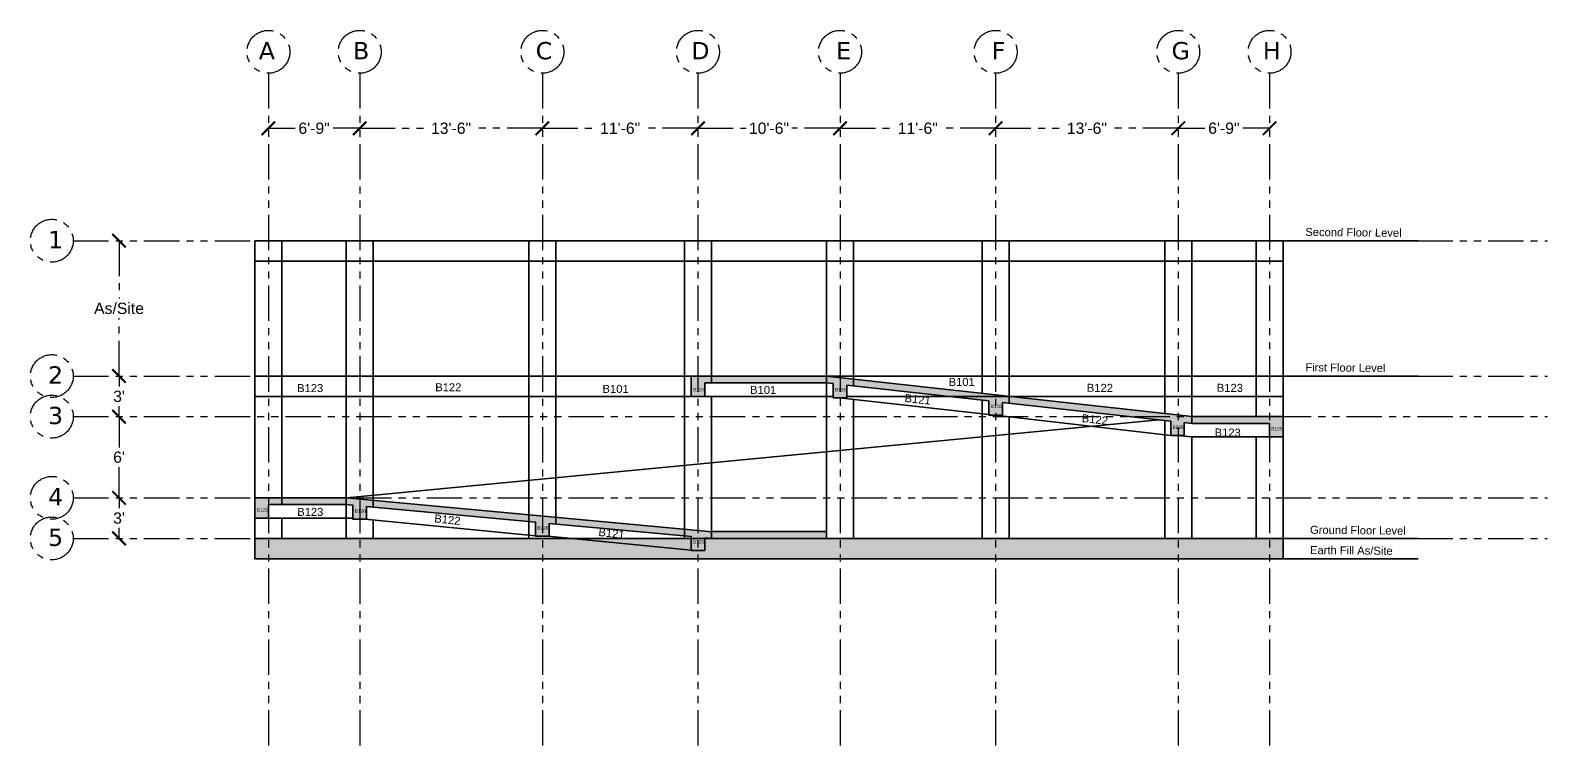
# Model space of a CAD drawing. Header units: feet. Extents: x 15113 to 123217, y -97269 to -8247.
# Drawn here: x 60418 to 61764, y -48354 to -47719 of the extents above; entities that cross this region are included whole.
import ezdxf

# ---------------------------------------------------------------- set-up
doc = ezdxf.new("R2010")
doc.units = ezdxf.units.FT
doc.header["$LTSCALE"] = 50.2
doc.header["$MEASUREMENT"] = 0
doc.header["$PDMODE"] = 3
for name, pattern in [('DASHED', [0.75, 0.5, -0.25]), ('DASHED2', [0.375, 0.25, -0.125]), ('PHANTOM2', [1.25, 0.625, -0.125, 0.125, -0.125, 0.125, -0.125])]:
    doc.linetypes.add(name, pattern=pattern)
doc.layers.get('0').update_dxf_attribs({"lineweight": 35})
doc.layers.add('drg seal txt', color=7, linetype='Continuous')
doc.layers.add('Str grid', color=7, linetype='Continuous', true_color=0x17d337)
doc.layers.add('Str Ramp', color=5, linetype='Continuous', lineweight=35, transparency=0.7)
doc.styles.add('7.1 INCH', font='arial.ttf', dxfattribs={"height": 7.1})
doc.styles.get("Standard").update_dxf_attribs({"font": 'arial.ttf'})
doc.dimstyles.new('Copy of Standard', dxfattribs={"dimscale": 40, "dimtxt": 0.25, "dimasz": 0.3, "dimexe": 0.18, "dimexo": 5, "dimgap": 0.09, "dimtad": 0, "dimtih": 1, "dimtoh": 1, "dimdec": 0, "dimzin": 0, "dimdsep": 46, "dimlunit": 4, "dimtxsty": 'Standard', "dimcen": 0.2, "dimse1": 1, "dimse2": 1, "dimadec": 0, "dimazin": 0, "dimtfac": 1, "dimtdec": 0, "dimtofl": 0, "dimtmove": 0, "dimatfit": 3, "dimfxl": 1, "dimtolj": 1, "dimtzin": 0, "dimarcsym": 0})

# ---------------------------------------------------------------- blocks, each defined once
blk = doc.blocks.new('_ArchTick')
at = {"color": 0, "linetype": 'ByBlock', "const_width": 0.15}
blk.add_lwpolyline([(-0.5, -0.5), (0.5, 0.5)], dxfattribs=at)
blk = doc.blocks.new('*D1142')
at = {"layer": 'Defpoints', "color": 0, "linetype": 'PHANTOM2', "transparency": 16777216}
for p in [(60628.8, -47806.1), (60709.8, -47806.1), (60709.8, -47806.1)]:
    blk.add_point(p, dxfattribs=at)
at = {"layer": 'Str grid', "color": 0, "linetype": 'PHANTOM2', "lineweight": -2, "transparency": 16777216}
for p, q in [((60628.8, -47806.1), (60652.4, -47806.1)), ((60709.8, -47806.1), (60686.2, -47806.1))]:
    blk.add_line(p, q, dxfattribs=at)
at = {"layer": 'Str grid', "color": 0, "linetype": 'PHANTOM2', "lineweight": -2, "transparency": 16777216, "xscale": 12, "yscale": 12, "zscale": 12, "rotation": 180}
blk.add_blockref('_ArchTick', (60628.8, -47806.1), dxfattribs=at)
at = {"layer": 'Str grid', "color": 0, "linetype": 'PHANTOM2', "lineweight": -2, "transparency": 16777216, "xscale": 12, "yscale": 12, "zscale": 12}
blk.add_blockref('_ArchTick', (60709.8, -47806.1), dxfattribs=at)
at = {"layer": 'Str grid', "color": 0, "linetype": 'PHANTOM2', "transparency": 16777216, "insert": (60669.3, -47806.1), "char_height": 10, "attachment_point": 5}
blk.add_mtext('\\A1;6\'-9"', dxfattribs=at)
blk = doc.blocks.new('*D1143')
at = {"layer": 'Defpoints', "color": 0, "linetype": 'PHANTOM2', "transparency": 16777216}
for p in [(60709.8, -47806.1), (60871.8, -47806.1), (60871.8, -47806.1)]:
    blk.add_point(p, dxfattribs=at)
at = {"layer": 'Str grid', "color": 0, "linetype": 'PHANTOM2', "lineweight": -2, "transparency": 16777216}
for p, q in [((60709.8, -47806.1), (60770.5, -47806.1)), ((60871.8, -47806.1), (60811.1, -47806.1))]:
    blk.add_line(p, q, dxfattribs=at)
at = {"layer": 'Str grid', "color": 0, "linetype": 'PHANTOM2', "lineweight": -2, "transparency": 16777216, "xscale": 12, "yscale": 12, "zscale": 12, "rotation": 180}
blk.add_blockref('_ArchTick', (60709.8, -47806.1), dxfattribs=at)
at = {"layer": 'Str grid', "color": 0, "linetype": 'PHANTOM2', "lineweight": -2, "transparency": 16777216, "xscale": 12, "yscale": 12, "zscale": 12}
blk.add_blockref('_ArchTick', (60871.8, -47806.1), dxfattribs=at)
at = {"layer": 'Str grid', "color": 0, "linetype": 'PHANTOM2', "transparency": 16777216, "insert": (60790.8, -47806.1), "char_height": 10, "attachment_point": 5}
blk.add_mtext('\\A1;13\'-6"', dxfattribs=at)
blk = doc.blocks.new('*D1144')
at = {"layer": 'Defpoints', "color": 0, "linetype": 'PHANTOM2', "transparency": 16777216}
for p in [(60871.8, -47806.1), (61009.8, -47806.1), (61009.8, -47806.1)]:
    blk.add_point(p, dxfattribs=at)
at = {"layer": 'Str grid', "color": 0, "linetype": 'PHANTOM2', "lineweight": -2, "transparency": 16777216}
for p, q in [((60871.8, -47806.1), (60920.5, -47806.1)), ((61009.8, -47806.1), (60961.1, -47806.1))]:
    blk.add_line(p, q, dxfattribs=at)
at = {"layer": 'Str grid', "color": 0, "linetype": 'PHANTOM2', "lineweight": -2, "transparency": 16777216, "xscale": 12, "yscale": 12, "zscale": 12, "rotation": 180}
blk.add_blockref('_ArchTick', (60871.8, -47806.1), dxfattribs=at)
at = {"layer": 'Str grid', "color": 0, "linetype": 'PHANTOM2', "lineweight": -2, "transparency": 16777216, "xscale": 12, "yscale": 12, "zscale": 12}
blk.add_blockref('_ArchTick', (61009.8, -47806.1), dxfattribs=at)
at = {"layer": 'Str grid', "color": 0, "linetype": 'PHANTOM2', "transparency": 16777216, "insert": (60940.8, -47806.1), "char_height": 10, "attachment_point": 5}
blk.add_mtext('\\A1;11\'-6"', dxfattribs=at)
blk = doc.blocks.new('*D1145')
at = {"layer": 'Defpoints', "color": 0, "linetype": 'PHANTOM2', "transparency": 16777216}
for p in [(61009.8, -47806.1), (61135.8, -47806.1), (61135.8, -47806.1)]:
    blk.add_point(p, dxfattribs=at)
at = {"layer": 'Str grid', "color": 0, "linetype": 'PHANTOM2', "lineweight": -2, "transparency": 16777216}
for p, q in [((61009.8, -47806.1), (61052.5, -47806.1)), ((61135.8, -47806.1), (61093.1, -47806.1))]:
    blk.add_line(p, q, dxfattribs=at)
at = {"layer": 'Str grid', "color": 0, "linetype": 'PHANTOM2', "lineweight": -2, "transparency": 16777216, "xscale": 12, "yscale": 12, "zscale": 12, "rotation": 180}
blk.add_blockref('_ArchTick', (61009.8, -47806.1), dxfattribs=at)
at = {"layer": 'Str grid', "color": 0, "linetype": 'PHANTOM2', "lineweight": -2, "transparency": 16777216, "xscale": 12, "yscale": 12, "zscale": 12}
blk.add_blockref('_ArchTick', (61135.8, -47806.1), dxfattribs=at)
at = {"layer": 'Str grid', "color": 0, "linetype": 'PHANTOM2', "transparency": 16777216, "insert": (61072.8, -47806.1), "char_height": 10, "attachment_point": 5}
blk.add_mtext('\\A1;10\'-6"', dxfattribs=at)
blk = doc.blocks.new('*D1146')
at = {"layer": 'Defpoints', "color": 0, "linetype": 'PHANTOM2', "transparency": 16777216}
for p in [(61135.8, -47806.1), (61273.8, -47806.1), (61273.8, -47806.1)]:
    blk.add_point(p, dxfattribs=at)
at = {"layer": 'Str grid', "color": 0, "linetype": 'PHANTOM2', "lineweight": -2, "transparency": 16777216}
for p, q in [((61135.8, -47806.1), (61184.5, -47806.1)), ((61273.8, -47806.1), (61225.1, -47806.1))]:
    blk.add_line(p, q, dxfattribs=at)
at = {"layer": 'Str grid', "color": 0, "linetype": 'PHANTOM2', "lineweight": -2, "transparency": 16777216, "xscale": 12, "yscale": 12, "zscale": 12, "rotation": 180}
blk.add_blockref('_ArchTick', (61135.8, -47806.1), dxfattribs=at)
at = {"layer": 'Str grid', "color": 0, "linetype": 'PHANTOM2', "lineweight": -2, "transparency": 16777216, "xscale": 12, "yscale": 12, "zscale": 12}
blk.add_blockref('_ArchTick', (61273.8, -47806.1), dxfattribs=at)
at = {"layer": 'Str grid', "color": 0, "linetype": 'PHANTOM2', "transparency": 16777216, "insert": (61204.8, -47806.1), "char_height": 10, "attachment_point": 5}
blk.add_mtext('\\A1;11\'-6"', dxfattribs=at)
blk = doc.blocks.new('*D1147')
at = {"layer": 'Defpoints', "color": 0, "linetype": 'PHANTOM2', "transparency": 16777216}
for p in [(61273.8, -47806.1), (61435.8, -47806.1), (61435.8, -47806.1)]:
    blk.add_point(p, dxfattribs=at)
at = {"layer": 'Str grid', "color": 0, "linetype": 'PHANTOM2', "lineweight": -2, "transparency": 16777216}
for p, q in [((61273.8, -47806.1), (61334.5, -47806.1)), ((61435.8, -47806.1), (61375.1, -47806.1))]:
    blk.add_line(p, q, dxfattribs=at)
at = {"layer": 'Str grid', "color": 0, "linetype": 'PHANTOM2', "lineweight": -2, "transparency": 16777216, "xscale": 12, "yscale": 12, "zscale": 12, "rotation": 180}
blk.add_blockref('_ArchTick', (61273.8, -47806.1), dxfattribs=at)
at = {"layer": 'Str grid', "color": 0, "linetype": 'PHANTOM2', "lineweight": -2, "transparency": 16777216, "xscale": 12, "yscale": 12, "zscale": 12}
blk.add_blockref('_ArchTick', (61435.8, -47806.1), dxfattribs=at)
at = {"layer": 'Str grid', "color": 0, "linetype": 'PHANTOM2', "transparency": 16777216, "insert": (61354.8, -47806.1), "char_height": 10, "attachment_point": 5}
blk.add_mtext('\\A1;13\'-6"', dxfattribs=at)
blk = doc.blocks.new('*D1148')
at = {"layer": 'Defpoints', "color": 0, "linetype": 'PHANTOM2', "transparency": 16777216}
for p in [(61435.8, -47806.1), (61516.8, -47806.1), (61516.8, -47806.1)]:
    blk.add_point(p, dxfattribs=at)
at = {"layer": 'Str grid', "color": 0, "linetype": 'PHANTOM2', "lineweight": -2, "transparency": 16777216}
for p, q in [((61435.8, -47806.1), (61459.4, -47806.1)), ((61516.8, -47806.1), (61493.2, -47806.1))]:
    blk.add_line(p, q, dxfattribs=at)
at = {"layer": 'Str grid', "color": 0, "linetype": 'PHANTOM2', "lineweight": -2, "transparency": 16777216, "xscale": 12, "yscale": 12, "zscale": 12, "rotation": 180}
blk.add_blockref('_ArchTick', (61435.8, -47806.1), dxfattribs=at)
at = {"layer": 'Str grid', "color": 0, "linetype": 'PHANTOM2', "lineweight": -2, "transparency": 16777216, "xscale": 12, "yscale": 12, "zscale": 12}
blk.add_blockref('_ArchTick', (61516.8, -47806.1), dxfattribs=at)
at = {"layer": 'Str grid', "color": 0, "linetype": 'PHANTOM2', "transparency": 16777216, "insert": (61476.3, -47806.1), "char_height": 10, "attachment_point": 5}
blk.add_mtext('\\A1;6\'-9"', dxfattribs=at)
blk = doc.blocks.new('*D1149')
at = {"layer": 'Defpoints', "color": 0, "linetype": 'PHANTOM2', "transparency": 16777216}
for p in [(60496.3, -48133.8), (60496.3, -48169.8), (60496.3, -48169.8)]:
    blk.add_point(p, dxfattribs=at)
at = {"layer": 'Str grid', "color": 0, "linetype": 'PHANTOM2', "lineweight": -2, "transparency": 16777216}
for p, q in [((60496.3, -48133.8), (60496.3, -48143.1)), ((60496.3, -48169.8), (60496.3, -48160.5))]:
    blk.add_line(p, q, dxfattribs=at)
at = {"layer": 'Str grid', "color": 0, "linetype": 'PHANTOM2', "lineweight": -2, "transparency": 16777216, "xscale": 12, "yscale": 12, "zscale": 12}
for p, rotation in [((60496.3, -48133.8), 90), ((60496.3, -48169.8), 270)]:
    blk.add_blockref('_ArchTick', p, dxfattribs=dict(at, rotation=rotation))
at = {"layer": 'Str grid', "color": 0, "linetype": 'PHANTOM2', "transparency": 16777216, "insert": (60496.3, -48151.8), "char_height": 10, "attachment_point": 5}
blk.add_mtext("\\A1;3'", dxfattribs=at)
blk = doc.blocks.new('*D1150')
at = {"layer": 'Defpoints', "color": 0, "linetype": 'PHANTOM2', "transparency": 16777216}
for p in [(60496.3, -48061.8), (60496.3, -48133.8), (60496.3, -48133.8)]:
    blk.add_point(p, dxfattribs=at)
at = {"layer": 'Str grid', "color": 0, "linetype": 'PHANTOM2', "lineweight": -2, "transparency": 16777216}
for p, q in [((60496.3, -48061.8), (60496.3, -48089.1)), ((60496.3, -48133.8), (60496.3, -48106.5))]:
    blk.add_line(p, q, dxfattribs=at)
at = {"layer": 'Str grid', "color": 0, "linetype": 'PHANTOM2', "lineweight": -2, "transparency": 16777216, "xscale": 12, "yscale": 12, "zscale": 12}
for p, rotation in [((60496.3, -48061.8), 90), ((60496.3, -48133.8), 270)]:
    blk.add_blockref('_ArchTick', p, dxfattribs=dict(at, rotation=rotation))
at = {"layer": 'Str grid', "color": 0, "linetype": 'PHANTOM2', "transparency": 16777216, "insert": (60496.3, -48097.8), "char_height": 10, "attachment_point": 5}
blk.add_mtext("\\A1;6'", dxfattribs=at)
blk = doc.blocks.new('*D1151')
at = {"layer": 'Defpoints', "color": 0, "linetype": 'PHANTOM2', "transparency": 16777216}
for p in [(60496.3, -48025.8), (60496.3, -48061.8), (60496.3, -48061.8)]:
    blk.add_point(p, dxfattribs=at)
at = {"layer": 'Str grid', "color": 0, "linetype": 'PHANTOM2', "lineweight": -2, "transparency": 16777216}
for p, q in [((60496.3, -48025.8), (60496.3, -48035.1)), ((60496.3, -48061.8), (60496.3, -48052.5))]:
    blk.add_line(p, q, dxfattribs=at)
at = {"layer": 'Str grid', "color": 0, "linetype": 'PHANTOM2', "lineweight": -2, "transparency": 16777216, "xscale": 12, "yscale": 12, "zscale": 12}
for p, rotation in [((60496.3, -48025.8), 90), ((60496.3, -48061.8), 270)]:
    blk.add_blockref('_ArchTick', p, dxfattribs=dict(at, rotation=rotation))
at = {"layer": 'Str grid', "color": 0, "linetype": 'PHANTOM2', "transparency": 16777216, "insert": (60496.3, -48043.8), "char_height": 10, "attachment_point": 5}
blk.add_mtext("\\A1;3'", dxfattribs=at)
blk = doc.blocks.new('*D1152')
at = {"layer": 'Defpoints', "color": 0, "linetype": 'PHANTOM2', "transparency": 16777216}
for p in [(60496.3, -47905.8), (60496.3, -48025.8), (60496.3, -48025.8)]:
    blk.add_point(p, dxfattribs=at)
at = {"layer": 'Str grid', "color": 0, "linetype": 'PHANTOM2', "lineweight": -2, "transparency": 16777216}
for p, q in [((60496.3, -47905.8), (60496.3, -47957)), ((60496.3, -48025.8), (60496.3, -47974.6))]:
    blk.add_line(p, q, dxfattribs=at)
at = {"layer": 'Str grid', "color": 0, "linetype": 'PHANTOM2', "lineweight": -2, "transparency": 16777216, "xscale": 12, "yscale": 12, "zscale": 12}
for p, rotation in [((60496.3, -47905.8), 90), ((60496.3, -48025.8), 270)]:
    blk.add_blockref('_ArchTick', p, dxfattribs=dict(at, rotation=rotation))
at = {"layer": 'Str grid', "color": 0, "linetype": 'PHANTOM2', "transparency": 16777216, "insert": (60496.3, -47965.8), "char_height": 10, "attachment_point": 5}
blk.add_mtext('\\A1;As/Site', dxfattribs=at)

msp = doc.modelspace()

# ---------------------------------------------------------------- hatches: boundary and pattern name
at = {"layer": 'Str Ramp', "linetype": 'Continuous', "ltscale": 150, "transparency": 33554559}
h = msp.add_hatch(dxfattribs=at)
h.set_pattern_fill('AR-CONC', color=1)
h.set_pattern_definition([(50, (0, 0), (7.17260183, -0.62752135), [0.75, -8.25]), (355, (0, 0), (-1.38751334, 7.52192134), [0.6, -6.6]), (100.451444, (0.598, -0.052), (5.78508847, 6.8943999), [0.6374019, -7.0114211]), (46.1842, (0, 2), (10.6724133, -1.6551928), [1.125, -12.375]), (96.635635, (0.889, 1.862), (9.3466195, 9.741186), [0.9561034, -10.5171376]), (351.184164, (0, 2), (9.3466195, 9.741186), [0.9, -9.9]), (21, (1, 1.5), (5.9690705, -4.0261889), [0.75, -8.25]), (326, (1, 1.5), (2.4331533, 7.25150045), [0.6, -6.6]), (71.451445, (1.4974, 1.1645), (8.40222377, 3.2253115), [0.6374019, -7.0114211]), (37.5, (0, 0), (0.12159855, 3.32893854), [0, -6.52, 0, -6.7, 0, -6.625]), (7.5, (0, 0), (2.63069537, 3.94411712), [0, -3.82, 0, -6.37, 0, -2.525]), (327.5, (-2.23, 0), (5.33822436, -0.22554872), [0, -2.5, 0, -7.8, 0, -10.35]), (317.5, (-3.23, 0), (5.8318617, 1.00104982), [0, -3.25, 0, -5.18, 0, -7.35])])
h.paths.add_polyline_path([(60721.8, -48135.99656), (60697.8, -48133.77433), (60697.8, -48139.8), (60703.8, -48140.35556), (60703.8, -48152.8), (60715.8, -48152.8), (60715.8, -48141.46667), (60721.8, -48142.02222)])
h.paths.add_polyline_path([(61123.8, -48163.77433), (61021.8, -48163.77433), (61021.8, -48169.8), (61123.8, -48169.8)])
h.paths.add_polyline_path([(61021.8, -48163.77433), (60997.8, -48161.55211), (60997.8, -48167.57778), (61003.8, -48168.13333), (61003.8, -48169.8), (61015.8, -48169.8), (61015.8, -48169.24444), (61021.8, -48169.8)])
h.paths.add_polyline_path([(61015.8, -48169.8), (61003.8, -48169.8), (61003.8, -48180.57778), (61015.8, -48180.57778)])
h.paths.add_polyline_path([(60997.8, -48161.55211), (60883.8, -48150.99656), (60883.8, -48157.02222), (60997.8, -48167.57778)])
h.paths.add_polyline_path([(60883.8, -48150.99656), (60859.8, -48148.77433), (60859.8, -48154.8), (60865.8, -48155.35556), (60865.8, -48167.8), (60877.8, -48167.8), (60877.8, -48156.46667), (60883.8, -48157.02222)])
h.paths.add_polyline_path([(60859.8, -48148.77433), (60721.8, -48135.99656), (60721.8, -48142.02222), (60859.8, -48154.8)])
h.paths.add_polyline_path([(60640.8, -48133.8), (60628.8, -48133.8), (60616.8, -48133.8), (60616.8, -48151.8), (60628.8, -48151.8), (60628.8, -48139.8), (60640.8, -48139.8)])
h.paths.add_polyline_path([(60697.8, -48133.8), (60640.8, -48133.8), (60640.8, -48139.8), (60697.8, -48139.8)])
h.paths.add_polyline_path([(61528.8, -48061.8), (61447.8, -48061.8), (61447.8, -48067.8), (61516.8, -48067.8), (61516.8, -48079.8), (61528.8, -48079.8)])
h.paths.add_polyline_path([(61447.8, -48061.8), (61285.8, -48043.8), (61285.8, -48049.83692), (61429.13741, -48065.7633), (61429.13741, -48078.42997), (61441.13741, -48078.42997), (61441.13741, -48067.09664), (61447.8, -48067.8)])
h.paths.add_polyline_path([(61285.8, -48043.8), (61147.8, -48028.46667), (61147.8, -48034.50359), (61267.8, -48047.83692), (61267.8, -48060.50359), (61279.8, -48060.50359), (61279.8, -48049.17026), (61285.8, -48049.83692)])
h.paths.add_polyline_path([(61123.8, -48025.8), (61021.8, -48025.8), (61021.8, -48031.8), (61123.8, -48031.8)])
h.paths.add_polyline_path([(61123.8, -48025.8), (61123.8, -48031.83692), (61129.8, -48032.50359), (61129.8, -48045.17026), (61141.8, -48045.17026), (61141.8, -48033.83692), (61147.8, -48034.50359), (61147.8, -48028.46667)])
h.paths.add_polyline_path([(61021.8, -48025.8), (61003.8, -48025.8), (61003.8, -48043.8), (61015.8, -48043.8), (61015.8, -48031.8), (61021.8, -48031.8)])
h.paths.add_polyline_path([(61004.30425, -48176.02115), (61015.59209, -48176.03792), (61015.60127, -48169.8558), (61004.31343, -48169.83903)], flags=24)
h.paths.add_polyline_path([(60918.36461, -48171.15333), (60944.92298, -48174.03826), (60946.503, -48159.49279), (60919.94463, -48156.60786)], flags=9)
h.paths.add_polyline_path([(60866.30425, -48163.63649), (60877.59209, -48163.65325), (60877.60127, -48157.47113), (60866.31343, -48157.45437)], flags=24)
h.paths.add_polyline_path([(60617.30425, -48147.63649), (60628.59209, -48147.65325), (60628.60127, -48141.47113), (60617.31343, -48141.45437)], flags=24)
h.paths.add_polyline_path([(60704.30425, -48148.63649), (60715.59209, -48148.65325), (60715.60127, -48142.47113), (60704.31343, -48142.45437)], flags=24)
h.paths.add_polyline_path([(61517.30425, -48075.63649), (61528.59209, -48075.65325), (61528.60127, -48069.47113), (61517.31343, -48069.45437)], flags=24)
h.paths.add_polyline_path([(61429.64166, -48074.26646), (61440.9295, -48074.28322), (61440.93868, -48068.1011), (61429.65084, -48068.08434)], flags=24)
h.paths.add_polyline_path([(61268.30425, -48055.74726), (61279.59209, -48055.76402), (61279.60127, -48049.5819), (61268.31343, -48049.56514)], flags=24)
h.paths.add_polyline_path([(61130.30425, -48041.00675), (61141.59209, -48041.02351), (61141.60127, -48034.84139), (61130.31343, -48034.82462)], flags=24)
h.paths.add_polyline_path([(61004.30425, -48041.00675), (61015.59209, -48041.02351), (61015.60127, -48034.84139), (61004.31343, -48034.82462)], flags=24)
at = {"layer": 'Str Ramp', "linetype": 'DASHED', "ltscale": 150, "transparency": 33554559}
h = msp.add_hatch(dxfattribs=at)
h.set_pattern_fill('SWAMP', color=1, scale=7)
h.paths.add_polyline_path([(61528.8, -48169.8), (61015.8, -48169.8), (61015.8, -48180.57778), (61003.8, -48180.57778), (61003.8, -48180.18466), (60897.22004, -48169.8), (60616.8, -48169.8), (60616.8, -48187.8), (61528.8, -48187.8)])
h.paths.add_polyline_path([(61003.8, -48169.8), (60897.22004, -48169.8), (61003.8, -48180.18466)], flags=17)

# ---------------------------------------------------------------- linework, layer by layer
at = {"layer": 'Str grid', "color": 0, "linetype": 'PHANTOM2'}
for p, q in [((60628.8, -47757.29914), (60628.8, -48354.43432)), ((60709.8, -47757.29914), (60709.8, -48354.43432)), ((60871.8, -47757.29914), (60871.8, -48354.43432)), ((61009.8, -47757.29914), (61009.8, -48354.43432)), ((61135.8, -47757.29914), (61135.8, -48354.43432)), ((61273.8, -47757.29914), (61273.8, -48354.43432)), ((61435.8, -47757.29914), (61435.8, -48354.43432)), ((61516.8, -47757.29914), (61516.8, -48354.43432)), ((60455.6673, -47905.8), (61763.5, -47905.8)), ((60455.6673, -48025.8), (61763.5, -48025.8)), ((60455.6673, -48061.8), (61763.5, -48061.8)), ((60455.6673, -48133.8), (61763.5, -48133.8)), ((60455.6673, -48169.8), (61763.5, -48169.8))]:
    msp.add_line(p, q, dxfattribs=at)
for centre in [(60628.8, -47738.27156), (60709.8, -47738.27156), (60871.8, -47738.27156), (61009.8, -47738.27156), (61135.8, -47738.27156), (61273.8, -47738.27156), (61435.8, -47738.27156), (61516.8, -47738.27156), (60436.63971, -47905.8), (60436.63971, -48025.8), (60436.63971, -48061.8), (60436.63971, -48133.8), (60436.63971, -48169.8)]:
    msp.add_circle(centre, 19.02759, dxfattribs=at)
at = {"layer": 'Str Ramp', "linetype": 'Continuous', "ltscale": 150}
for p, q in [((60616.8, -48169.8), (60616.8, -47905.8)), ((60640.8, -48139.8), (60640.8, -47905.8)), ((60697.8, -48139.8), (60697.8, -47905.8)), ((60721.8, -48142.02222), (60721.8, -47905.8)), ((60859.8, -48166.85133), (60859.8, -47905.8)), ((60883.8, -48157.02222), (60883.8, -47905.8)), ((60997.8, -48169.8), (60997.8, -47905.8)), ((61021.8, -48031.8), (61021.8, -47905.8)), ((61123.8, -48169.8), (61123.8, -47905.8)), ((61147.8, -48034.50359), (61147.8, -47905.8)), ((61261.8, -48041.13333), (61261.8, -47905.8)), ((61285.8, -48049.83692), (61285.8, -47905.8)), ((61423.8, -48058.92), (61423.8, -47905.8)), ((61447.8, -48067.8), (61447.8, -47905.8)), ((61504.8, -48061.8), (61504.8, -47905.8)), ((61528.8, -48169.8), (61528.8, -47905.8)), ((61003.8, -48025.8), (61003.8, -48043.8)), ((61015.8, -48043.8), (61015.8, -48031.8)), ((61021.8, -48031.8), (61015.8, -48031.8)), ((61123.8, -48031.8), (61021.8, -48031.8)), ((61123.8, -48169.8), (61123.8, -48025.8)), ((61123.8, -48025.8), (61447.8, -48061.8)), ((61123.8, -48031.83692), (61129.8, -48032.50359)), ((61123.8, -48031.83692), (61129.8, -48032.50359)), ((61141.8, -48033.83692), (61147.8, -48034.50359)), ((61141.8, -48033.83692), (61267.8, -48047.83692)), ((61147.8, -48034.50359), (61147.8, -48025.8)), ((61021.8, -48169.8), (61021.8, -48043.8)), ((61135.13538, -48045.17026), (61267.8, -48059.91077)), ((61147.8, -48169.8), (61147.8, -48046.57744)), ((61147.8, -48169.8), (61147.8, -48046.57744)), ((61261.8, -48169.8), (61261.8, -48047.17026)), ((61267.8, -48047.83692), (61267.8, -48060.50359)), ((61267.8, -48060.50359), (61279.8, -48060.50359)), ((61273.318, -48060.50359), (61429.13741, -48078.42997)), ((61279.8, -48049.17026), (61279.8, -48060.50359)), ((61279.8, -48049.17026), (61429.13741, -48065.7633)), ((61447.8, -48061.8), (61423.8, -48058.92)), ((61285.8, -48169.8), (61285.8, -48061.93959)), ((61423.8, -48169.8), (61423.8, -48065.17026)), ((61429.13741, -48065.7633), (61429.13741, -48078.42997)), ((61441.13741, -48067.09664), (61441.13741, -48078.42997)), ((61441.13741, -48067.09664), (61447.8, -48067.8)), ((61447.8, -48061.8), (61528.8, -48061.8)), ((61447.8, -48067.8), (61447.8, -48061.8)), ((61447.8, -48067.8), (61516.8, -48067.8)), ((61516.8, -48079.8), (61516.8, -48067.8)), ((61528.8, -48061.8), (61528.8, -48079.8)), ((61429.13741, -48078.42997), (61441.13741, -48078.42997)), ((61447.8, -48079.8), (61435.13741, -48078.42997)), ((61447.8, -48169.8), (61447.8, -48079.8)), ((61447.8, -48169.8), (61447.8, -48079.8)), ((61447.8, -48079.8), (61528.8, -48079.8)), ((61504.8, -48169.8), (61504.8, -48079.8)), ((61528.8, -48079.8), (61516.8, -48079.8)), ((60697.8, -48133.77433), (61022.35319, -48163.82556)), ((60697.8, -48139.8), (60697.8, -48133.8)), ((60697.8, -48169.8), (60697.8, -48139.8)), ((60697.8, -48139.8), (60703.8, -48140.35556)), ((60715.8, -48141.46667), (60865.8, -48155.35556)), ((60628.8, -48151.8), (60703.8, -48151.8)), ((60640.8, -48169.8), (60640.8, -48151.8)), ((60697.8, -48169.8), (60697.8, -48151.8)), ((60714.69362, -48152.8), (60865.8, -48167.40689)), ((60721.8, -48169.8), (60721.8, -48153.48695)), ((60859.8, -48169.8), (60859.8, -48166.85133)), ((60876.69362, -48167.8), (61003.8, -48180.18466)), ((60877.8, -48156.46667), (61003.8, -48168.13333)), ((60883.8, -48169.8), (60883.8, -48168.49241)), ((61015.8, -48169.24444), (61021.8, -48169.8)), ((61021.8, -48163.77433), (61123.8, -48163.77433)), ((61123.8, -48169.8), (61123.8, -48163.8)), ((60616.8, -48169.8), (61528.8, -48169.8)), ((60616.8, -48187.8), (60616.8, -48169.8)), ((60616.8, -48169.8), (60640.8, -48169.8)), ((61021.8, -48169.8), (61123.8, -48169.8)), ((61528.8, -48169.8), (61528.8, -48187.8)), ((61528.8, -48187.8), (60616.8, -48187.8))]:
    msp.add_line(p, q, dxfattribs=at)
at = {"layer": 'Str Ramp', "color": 1, "linetype": 'Continuous', "ltscale": 150}
for p, q in [((60640.8, -47905.8), (60616.8, -47905.8)), ((60697.8, -47905.8), (60640.8, -47905.8)), ((60721.8, -47905.8), (60697.8, -47905.8)), ((60859.8, -47905.8), (60721.8, -47905.8)), ((60883.8, -47905.8), (60859.8, -47905.8)), ((60997.8, -47905.8), (60883.8, -47905.8)), ((61021.8, -47905.8), (60997.8, -47905.8)), ((61123.8, -47905.8), (61021.8, -47905.8)), ((61123.8, -47905.8), (61147.8, -47905.8)), ((61147.8, -47905.8), (61261.8, -47905.8)), ((61261.8, -47905.8), (61285.8, -47905.8)), ((61285.8, -47905.8), (61423.8, -47905.8)), ((61423.8, -47905.8), (61447.8, -47905.8)), ((61447.8, -47905.8), (61504.8, -47905.8)), ((61504.8, -47905.8), (61528.8, -47905.8)), ((60640.8, -47923.8), (60616.8, -47923.8)), ((60697.8, -47923.8), (60640.8, -47923.8)), ((60721.8, -47923.8), (60697.8, -47923.8)), ((60859.8, -47923.8), (60721.8, -47923.8)), ((60883.8, -47923.8), (60859.8, -47923.8)), ((61003.8, -47923.8), (60883.8, -47923.8)), ((61003.8, -47923.8), (61021.8, -47923.8)), ((61129.8, -47923.8), (61015.8, -47923.8)), ((61123.8, -47923.8), (61147.8, -47923.8)), ((61147.8, -47923.8), (61261.8, -47923.8)), ((61261.8, -47923.8), (61285.8, -47923.8)), ((61285.8, -47923.8), (61423.8, -47923.8)), ((61423.8, -47923.8), (61447.8, -47923.8)), ((61447.8, -47923.8), (61504.8, -47923.8)), ((61504.8, -47923.8), (61528.8, -47923.8)), ((60640.8, -48025.8), (60616.8, -48025.8)), ((60697.8, -48025.8), (60640.8, -48025.8)), ((60721.8, -48025.8), (60697.8, -48025.8)), ((60859.8, -48025.8), (60721.8, -48025.8)), ((60883.8, -48025.8), (60859.8, -48025.8)), ((60997.8, -48025.8), (60883.8, -48025.8)), ((61021.8, -48025.8), (60997.8, -48025.8)), ((61123.8, -48025.8), (61021.8, -48025.8)), ((61123.8, -48025.8), (61147.8, -48025.8)), ((61147.8, -48025.8), (61261.8, -48025.8)), ((61261.8, -48025.8), (61285.8, -48025.8)), ((61285.8, -48025.8), (61423.8, -48025.8)), ((61423.8, -48025.8), (61447.8, -48025.8)), ((61447.8, -48025.8), (61504.8, -48025.8)), ((61504.8, -48025.8), (61528.8, -48025.8)), ((60640.8, -48043.8), (60616.8, -48043.8)), ((60697.8, -48043.8), (60640.8, -48043.8)), ((60721.8, -48043.8), (60697.8, -48043.8)), ((60859.8, -48043.8), (60721.8, -48043.8)), ((60883.8, -48043.8), (60859.8, -48043.8)), ((61003.8, -48043.8), (60883.8, -48043.8)), ((61003.8, -48043.8), (61021.8, -48043.8)), ((61129.8, -48043.8), (61015.8, -48043.8)), ((61141.8, -48043.8), (61261.8, -48043.8)), ((61261.8, -48043.8), (61285.8, -48043.8)), ((61285.8, -48043.8), (61423.8, -48043.8)), ((61423.8, -48043.8), (61447.8, -48043.8)), ((61447.8, -48043.8), (61504.8, -48043.8)), ((61504.8, -48043.8), (61528.8, -48043.8))]:
    msp.add_line(p, q, dxfattribs=at)
at = {"layer": 'Str Ramp', "color": 7, "linetype": 'DASHED', "ltscale": 150}
for p, q in [((61528.8, -47905.8), (61648.6, -47905.8)), ((61528.8, -48025.8), (61648.6, -48025.8)), ((61528.8, -48169.8), (61648.6, -48169.8)), ((61528.8, -48187.8), (61648.6, -48187.8))]:
    msp.add_line(p, q, dxfattribs=at)
at = {"layer": 'Str Ramp', "linetype": 'DASHED2', "ltscale": 150}
for p, q in [((61418.66653, -48064.59987), (60698.35319, -48133.82556)), ((60703.8, -48140.35556), (60697.8, -48139.8)), ((60721.8, -48142.02222), (60715.8, -48141.46667))]:
    msp.add_line(p, q, dxfattribs=at)
at = {"layer": 'Str Ramp', "linetype": 'Continuous', "ltscale": 150}
for points in [[(61129.8, -48032.50359), (61129.8, -48045.17026), (61141.8, -48045.17026), (61141.8, -48033.83692)], [(60697.8, -48139.8), (60628.8, -48139.8), (60628.8, -48151.8), (60616.8, -48151.8), (60616.8, -48133.8), (60628.8, -48133.8), (60697.8, -48133.8)], [(60703.8, -48140.13333), (60703.8, -48152.8), (60715.8, -48152.8), (60715.8, -48141.46667)], [(60865.8, -48155.13333), (60865.8, -48167.8), (60877.8, -48167.8), (60877.8, -48156.46667)], [(61003.8, -48167.91111), (61003.8, -48180.57778), (61015.8, -48180.57778), (61015.8, -48169.24444)]]:
    msp.add_lwpolyline(points, dxfattribs=at)

# ---------------------------------------------------------------- texts
at = {"layer": 'drg seal txt', "char_height": 15.2852164, "width": 2687.8083334, "attachment_point": 1}
for s, insert in [('{\\fVerdana|b0|i0|c0|p34;A}', (60620.27099, -47729.61302)), ('{\\fVerdana|b0|i0|c0|p34;B}', (60703.87099, -47729.61302)), ('{\\fVerdana|b0|i0|c0|p34;C}', (60865.87099, -47729.61302)), ('{\\fVerdana|b0|i0|c0|p34;D}', (61003.87099, -47729.61302)), ('{\\fVerdana|b0|i0|c0|p34;E}', (61132.37099, -47729.61302)), ('{\\fVerdana|b0|i0|c0|p34;F}', (61270.37099, -47729.61302)), ('{\\fVerdana|b0|i0|c0|p34;G}', (61429.87099, -47729.61302)), ('{\\fVerdana|b0|i0|c0|p34;H}', (61510.87099, -47729.61302)), ('{\\fVerdana|b0|i0|c0|p34;1}', (60433.3205, -47897.14146)), ('{\\fVerdana|b0|i0|c0|p34;2}', (60433.3205, -48017.14146)), ('{\\fVerdana|b0|i0|c0|p34;3}', (60433.3205, -48053.14146)), ('{\\fVerdana|b0|i0|c0|p34;4}', (60433.3205, -48125.14146)), ('{\\fVerdana|b0|i0|c0|p34;5}', (60433.3205, -48161.14146))]:
    msp.add_mtext(s, dxfattribs=dict(at, insert=insert))
at = {"layer": 'Str Ramp', "color": 1, "linetype": 'Continuous', "ltscale": 150, "attachment_point": 1, "style": '7.1 INCH'}
for s, insert, char_height, rotation in [('Second Floor Level', (61548.57497, -47894.42799), 7.1, 359.40791705), ('First Floor Level', (61548.57497, -48014.42799), 7.1, 359.40791705), ('B123', (60654.26811, -48032.88765), 7.1, 359.91490452), ('B122', (60776.76811, -48032.18765), 7.1, 359.91490452), ('B101', (60925.16811, -48033.58765), 7.1, 359.91490452), ('B101', (61056.06811, -48034.48765), 7.1, 359.91490452), ('B101', (61232.16811, -48027.48765), 7.1, 359.91490452), ('B122', (61354.76811, -48032.68765), 7.1, 359.91490452), ('B123', (61470.06811, -48032.68765), 7.1, 359.91490452), ('B126', (61005.36811, -48036.35791), 3, 359.91490452), ('B126', (61131.36811, -48036.35791), 3, 359.91490452), ('B121', (61193.64, -48041.68186), 7.1, 353.80048509), ('B126', (61269.36811, -48051.09842), 3, 359.91490452), ('B122', (61350.74, -48059.48186), 7.1, 353.80048509), ('B126', (61430.70552, -48069.61762), 3, 359.91490452), ('B123', (61468.15359, -48072.22799), 7.1, 359.40791705), ('B125', (61518.36811, -48070.98765), 3, 359.91490452), ('B125', (60618.36811, -48142.98765), 3, 359.91490452), ('B123', (60654.36811, -48142.68765), 7.1, 359.91490452), ('B126', (60705.36811, -48143.98765), 3, 359.91490452), ('B122', (60776.44, -48148.38186), 7.1, 353.80048509), ('B126', (60867.36811, -48158.98765), 3, 359.91490452), ('B121', (60922.04, -48160.48186), 7.1, 353.80048509), ('Ground Floor Level', (61552.77497, -48158.52799), 7.1, 359.40791705), ('B126', (61005.36811, -48171.37232), 3, 359.91490452), ('Earth Fill As/Site', (61552.77497, -48176.52799), 7.1, 359.40791705)]:
    msp.add_mtext_dynamic_manual_height_columns(s, width=515, gutter_width=35.5, heights=[0], dxfattribs=dict(at, insert=insert, char_height=char_height, rotation=rotation))

# ---------------------------------------------------------------- dimensions: what is measured, and where the dimension line sits
at = {"layer": 'Str grid', "color": 0, "linetype": 'PHANTOM2'}
for base, p1, p2, picture, middle in [((60709.8, -47806.0695), (60628.8, -47806.0695), (60709.8, -47806.0695), '*D1142', (60669.3, -47806.0695)), ((60871.8, -47806.0695), (60709.8, -47806.0695), (60871.8, -47806.0695), '*D1143', (60790.8, -47806.0695)), ((61009.8, -47806.0695), (60871.8, -47806.0695), (61009.8, -47806.0695), '*D1144', (60940.8, -47806.0695)), ((61135.8, -47806.0695), (61009.8, -47806.0695), (61135.8, -47806.0695), '*D1145', (61072.8, -47806.0695)), ((61273.8, -47806.0695), (61135.8, -47806.0695), (61273.8, -47806.0695), '*D1146', (61204.8, -47806.0695)), ((61435.8, -47806.0695), (61273.8, -47806.0695), (61435.8, -47806.0695), '*D1147', (61354.8, -47806.0695)), ((61516.8, -47806.0695), (61435.8, -47806.0695), (61516.8, -47806.0695), '*D1148', (61476.3, -47806.0695))]:
    dim = msp.add_linear_dim(base=base, p1=p1, p2=p2, dimstyle='Copy of Standard', override={"dimblk": 'ArchTick'}, dxfattribs=at)
    dim.commit()
    dim.dimension.update_dxf_attribs({"geometry": picture, "text_midpoint": middle})
dim = msp.add_linear_dim(base=(60496.25985, -48025.8), p1=(60496.25985, -47905.8), p2=(60496.25985, -48025.8), angle=90, text='As/Site', dimstyle='Copy of Standard', override={"dimblk": 'ArchTick'}, dxfattribs=at)
dim.commit()
dim.dimension.update_dxf_attribs({"geometry": '*D1152', "text_midpoint": (60496.25985, -47965.8)})
for base, p1, p2, picture, middle in [((60496.25985, -48061.8), (60496.25985, -48025.8), (60496.25985, -48061.8), '*D1151', (60496.25985, -48043.8)), ((60496.25985, -48133.8), (60496.25985, -48061.8), (60496.25985, -48133.8), '*D1150', (60496.25985, -48097.8)), ((60496.25985, -48169.8), (60496.25985, -48133.8), (60496.25985, -48169.8), '*D1149', (60496.25985, -48151.8))]:
    dim = msp.add_linear_dim(base=base, p1=p1, p2=p2, angle=90, dimstyle='Copy of Standard', override={"dimblk": 'ArchTick'}, dxfattribs=at)
    dim.commit()
    dim.dimension.update_dxf_attribs({"geometry": picture, "text_midpoint": middle})

doc.saveas('drawing.dxf')
